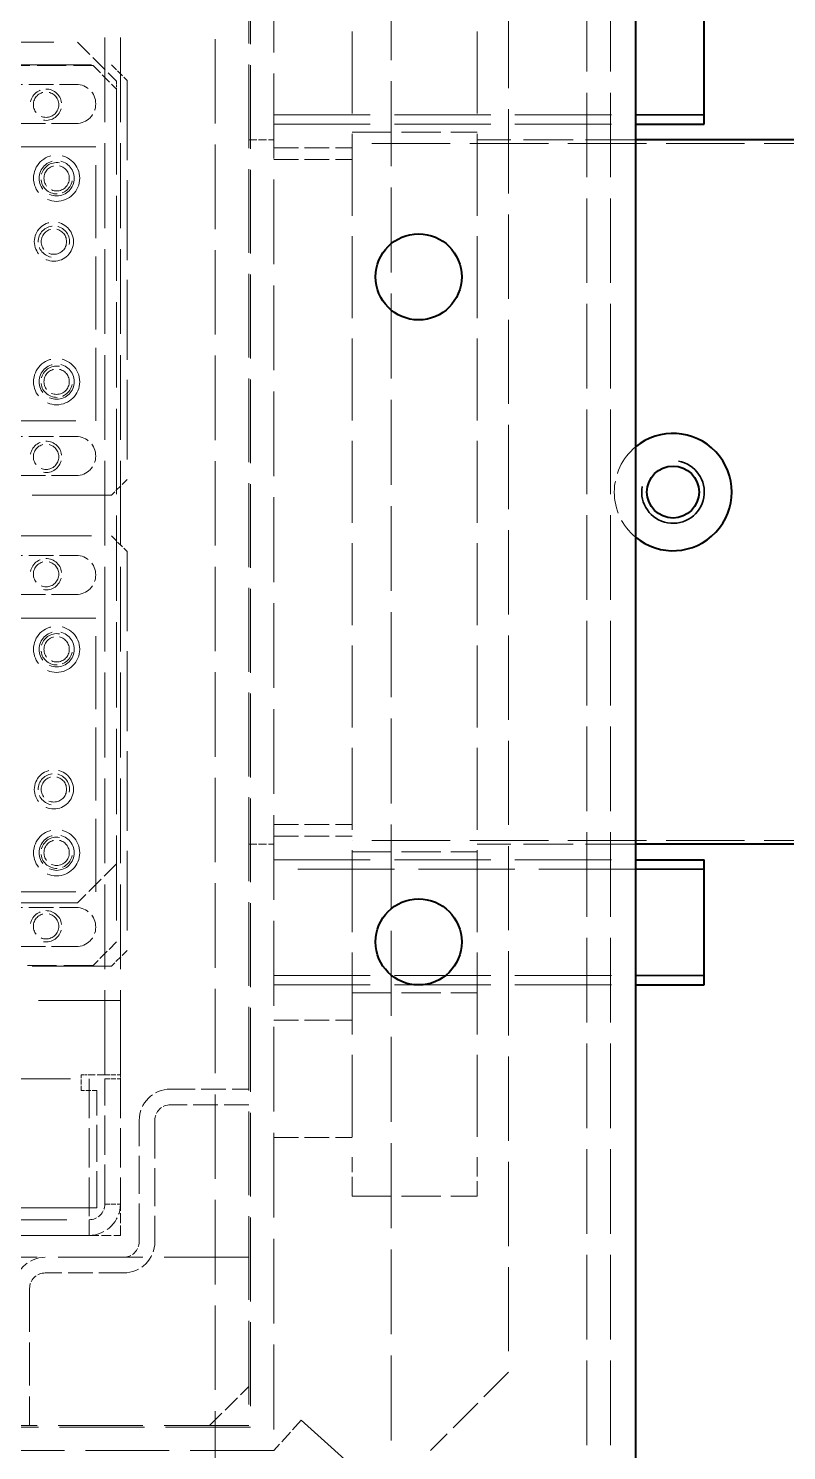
# Model space of a CAD drawing. Header units: millimetres. Extents: x 0 to 5945, y 0 to 4205.
# Drawn here: x 2087.5 to 2184.4, y 2318 to 2499.7 of the extents above; entities that cross this region are included whole.
import ezdxf

# ---------------------------------------------------------------- set-up
doc = ezdxf.new("R2010")
doc.units = ezdxf.units.MM
doc.header["$LTSCALE"] = 5
doc.linetypes.add('DASHED', pattern=[0.2067, 0.1654, -0.0413])
for name, color, linetype, lineweight in [('가려진 것(ISO)', 2, 'DASHED', 18), ('가시적인 것(ISO)', 3, 'Continuous', 40), ('가시적인 좁은 것(ISO)', 3, 'Continuous', 35)]:
    doc.layers.add(name, color=color, linetype=linetype, lineweight=lineweight)

msp = doc.modelspace()

# ---------------------------------------------------------------- linework, layer by layer
at = {"layer": '가려진 것(ISO)', "ltscale": 13.050315}
msp.add_line((2111.376, 2271.757), (2111.376, 2919.157), dxfattribs=at)
at = {"layer": '가려진 것(ISO)', "ltscale": 13.064468}
for p, q in [((2158.876, 2278.157), (2158.876, 2912.757)), ((2161.876, 2278.157), (2161.876, 2912.757))]:
    msp.add_line(p, q, dxfattribs=at)
at = {"layer": '가려진 것(ISO)', "ltscale": 13.016334}
msp.add_line((2148.876, 2892.957), (2148.876, 2327.957), dxfattribs=at)
at = {"layer": '가려진 것(ISO)', "ltscale": 13.097809}
msp.add_line((2118.876, 2872.957), (2118.876, 2317.957), dxfattribs=at)
at = {"layer": '가려진 것(ISO)', "ltscale": 12.956211}
msp.add_line((2115.876, 2869.957), (2115.876, 2320.957), dxfattribs=at)
at = {"layer": '가려진 것(ISO)', "ltscale": 12.946771}
msp.add_line((2115.676, 2869.757), (2115.676, 2321.157), dxfattribs=at)
at = {"layer": '가려진 것(ISO)', "ltscale": 13.09173}
for p, q in [((2097.276, 2365.957), (2097.276, 2812.457)), ((2099.276, 2365.957), (2099.276, 2812.457))]:
    msp.add_line(p, q, dxfattribs=at)
at = {"layer": '가려진 것(ISO)', "ltscale": 13.131522}
msp.add_line((2133.876, 2587.957), (2133.876, 2302.957), dxfattribs=at)
at = {"layer": '가려진 것(ISO)', "ltscale": 12.653046}
for p, q in [((2128.876, 2525.457), (2128.876, 2355.457)), ((2144.876, 2525.457), (2144.876, 2355.457)), ((2099.276, 2375.457), (1929.276, 2375.457))]:
    msp.add_line(p, q, dxfattribs=at)
at = {"layer": '가려진 것(ISO)', "ltscale": 14.513788}
for p, q in [((2063.776, 2497.957), (2093.776, 2497.957)), ((2093.776, 2387.957), (2063.776, 2387.957))]:
    msp.add_line(p, q, dxfattribs=at)
at = {"layer": '가려진 것(ISO)', "ltscale": 2.693548}
for p, q in [((2093.776, 2497.957), (2098.776, 2492.957)), ((2098.776, 2392.957), (2093.776, 2387.957)), ((2110.676, 2321.157), (2115.676, 2326.157))]:
    msp.add_line(p, q, dxfattribs=at)
at = {"layer": '가려진 것(ISO)', "ltscale": 12.256087}
for p, q in [((2060.126, 2495.057), (2098.126, 2495.057)), ((2098.126, 2440.057), (2060.126, 2440.057)), ((2060.126, 2434.857), (2098.126, 2434.857)), ((2098.126, 2379.857), (2060.126, 2379.857))]:
    msp.add_line(p, q, dxfattribs=at)
at = {"layer": '가려진 것(ISO)', "ltscale": 4.494984}
for p, q in [((2083.976, 2494.957), (2095.776, 2494.957)), ((2095.776, 2379.957), (2083.976, 2379.957))]:
    msp.add_line(p, q, dxfattribs=at)
at = {"layer": '가려진 것(ISO)', "ltscale": 1.616089}
for p, q in [((2095.776, 2494.957), (2098.776, 2491.957)), ((2098.776, 2382.957), (2095.776, 2379.957))]:
    msp.add_line(p, q, dxfattribs=at)
at = {"layer": '가려진 것(ISO)', "ltscale": 1.077359}
for p, q in [((2098.126, 2495.057), (2100.126, 2493.057)), ((2100.126, 2442.057), (2098.126, 2440.057)), ((2098.126, 2434.857), (2100.126, 2432.857)), ((2100.126, 2381.857), (2098.126, 2379.857))]:
    msp.add_line(p, q, dxfattribs=at)
at = {"layer": '가려진 것(ISO)', "ltscale": 3.809293}
for p, q in [((2083.626, 2492.557), (2093.626, 2492.557)), ((2093.626, 2487.557), (2083.626, 2487.557)), ((2118.876, 2484.457), (2128.876, 2484.457)), ((2118.876, 2482.957), (2128.876, 2482.957)), ((2083.626, 2447.557), (2093.626, 2447.557)), ((2093.626, 2442.557), (2083.626, 2442.557)), ((2083.626, 2432.357), (2093.626, 2432.357)), ((2093.626, 2427.357), (2083.626, 2427.357)), ((2118.876, 2397.957), (2128.876, 2397.957)), ((2118.876, 2396.457), (2128.876, 2396.457)), ((2083.626, 2387.357), (2093.626, 2387.357)), ((2093.626, 2382.357), (2083.626, 2382.357)), ((2118.876, 2372.957), (2128.876, 2372.957)), ((2105.676, 2364.157), (2115.676, 2364.157)), ((2115.676, 2362.157), (2105.676, 2362.157)), ((2118.876, 2357.957), (2128.876, 2357.957)), ((2099.676, 2340.657), (2089.676, 2340.657))]:
    msp.add_line(p, q, dxfattribs=at)
at = {"layer": '가려진 것(ISO)', "ltscale": 0.380839}
for p, q in [((2098.776, 2492.957), (2098.776, 2491.957)), ((2094.276, 2365.957), (2095.276, 2365.957))]:
    msp.add_line(p, q, dxfattribs=at)
at = {"layer": '가려진 것(ISO)', "ltscale": 13.183357}
msp.add_line((2098.776, 2491.957), (2098.776, 2382.957), dxfattribs=at)
at = {"layer": '가려진 것(ISO)', "ltscale": 12.33672}
for p, q in [((2100.126, 2493.057), (2100.126, 2442.057)), ((2100.126, 2432.857), (2100.126, 2381.857))]:
    msp.add_line(p, q, dxfattribs=at)
at = {"layer": '가려진 것(ISO)', "ltscale": 14.900823}
for p, q in [((2118.876, 2488.663), (2165.076, 2488.663)), ((2118.876, 2487.457), (2165.076, 2487.457)), ((2118.876, 2393.457), (2165.076, 2393.457)), ((2165.076, 2392.252), (2118.876, 2392.252)), ((2118.876, 2378.663), (2165.076, 2378.663)), ((2118.876, 2377.457), (2165.076, 2377.457))]:
    msp.add_line(p, q, dxfattribs=at)
at = {"layer": '가려진 것(ISO)', "ltscale": 6.094929}
for p, q in [((2128.876, 2486.457), (2144.876, 2486.457)), ((2128.876, 2394.457), (2144.876, 2394.457)), ((2128.876, 2376.457), (2144.876, 2376.457)), ((2095.276, 2365.457), (2095.276, 2349.457)), ((2097.276, 2349.457), (2097.276, 2365.457)), ((2099.276, 2365.457), (2099.276, 2349.457)), ((2128.876, 2350.457), (2144.876, 2350.457))]:
    msp.add_line(p, q, dxfattribs=at)
at = {"layer": '가려진 것(ISO)', "ltscale": 12.666578}
for p, q in [((2096.126, 2484.557), (1952.126, 2484.557)), ((2096.126, 2424.357), (1952.126, 2424.357))]:
    msp.add_line(p, q, dxfattribs=at)
at = {"layer": '가려진 것(ISO)', "ltscale": 11.288502}
for p, q in [((2096.126, 2449.557), (2096.126, 2484.557)), ((2096.126, 2389.357), (2096.126, 2424.357))]:
    msp.add_line(p, q, dxfattribs=at)
at = {"layer": '가려진 것(ISO)', "ltscale": 1.218906}
for p, q in [((2115.676, 2485.457), (2118.876, 2485.457)), ((2115.676, 2395.457), (2118.876, 2395.457))]:
    msp.add_line(p, q, dxfattribs=at)
at = {"layer": '가려진 것(ISO)', "ltscale": 12.130395}
for p, q in [((2204.097, 2485.007), (2128.876, 2485.007)), ((2204.097, 2395.907), (2128.876, 2395.907))]:
    msp.add_line(p, q, dxfattribs=at)
at = {"layer": '가려진 것(ISO)', "ltscale": 7.694874}
for p, q in [((2165.076, 2485.457), (2144.876, 2485.457)), ((2165.076, 2395.457), (2144.876, 2395.457))]:
    msp.add_line(p, q, dxfattribs=at)
at = {"layer": '가려진 것(ISO)', "ltscale": 12.302163}
for p, q in [((2007.126, 2449.557), (2096.126, 2449.557)), ((2007.126, 2389.357), (2096.126, 2389.357))]:
    msp.add_line(p, q, dxfattribs=at)
at = {"layer": '가려진 것(ISO)', "ltscale": 11.562652}
msp.add_line((2071.376, 2365.457), (2095.276, 2365.457), dxfattribs=at)
at = {"layer": '가려진 것(ISO)', "ltscale": 0.761779}
for p, q in [((2094.276, 2363.957), (2094.276, 2365.957)), ((2097.276, 2365.957), (2099.276, 2365.957)), ((2097.276, 2365.457), (2099.276, 2365.457)), ((2096.276, 2363.957), (2094.276, 2363.957)), ((2097.276, 2349.457), (2099.276, 2349.457))]:
    msp.add_line(p, q, dxfattribs=at)
at = {"layer": '가려진 것(ISO)', "ltscale": 1.196656}
msp.add_line((2097.276, 2365.957), (2095.276, 2365.957), dxfattribs=at)
at = {"layer": '가려진 것(ISO)', "ltscale": 0.19037}
msp.add_line((2099.276, 2365.457), (2099.276, 2365.957), dxfattribs=at)
at = {"layer": '가려진 것(ISO)', "ltscale": 5.71399}
msp.add_line((2096.276, 2348.957), (2096.276, 2363.957), dxfattribs=at)
at = {"layer": '가려진 것(ISO)', "ltscale": 5.904459}
for p, q in [((2101.676, 2344.657), (2101.676, 2360.157)), ((2103.676, 2360.157), (2103.676, 2344.657))]:
    msp.add_line(p, q, dxfattribs=at)
at = {"layer": '가려진 것(ISO)', "ltscale": 2.991791}
for p, q in [((2128.876, 2350.457), (2128.876, 2355.457)), ((2144.876, 2355.457), (2144.876, 2350.457))]:
    msp.add_line(p, q, dxfattribs=at)
at = {"layer": '가려진 것(ISO)', "ltscale": 13.263989}
msp.add_line((2096.276, 2348.957), (1931.776, 2348.957), dxfattribs=at)
at = {"layer": '가려진 것(ISO)', "ltscale": 2.393412}
msp.add_line((2095.276, 2345.457), (2095.276, 2349.457), dxfattribs=at)
at = {"layer": '가려진 것(ISO)', "ltscale": 1.523657}
for p, q in [((2099.276, 2345.457), (2099.276, 2349.457)), ((2095.276, 2345.457), (2099.276, 2345.457))]:
    msp.add_line(p, q, dxfattribs=at)
at = {"layer": '가려진 것(ISO)', "ltscale": 13.868731}
for p, q in [((2009.276, 2347.457), (2095.276, 2347.457)), ((2095.276, 2345.457), (2009.276, 2345.457))]:
    msp.add_line(p, q, dxfattribs=at)
at = {"layer": '가려진 것(ISO)', "ltscale": 13.086061}
for p, q in [((2115.676, 2342.657), (1507.076, 2342.657)), ((2115.676, 2321.157), (1507.076, 2321.157))]:
    msp.add_line(p, q, dxfattribs=at)
at = {"layer": '가려진 것(ISO)', "ltscale": 6.666338}
msp.add_line((2087.676, 2338.657), (2087.676, 2321.157), dxfattribs=at)
at = {"layer": '가려진 것(ISO)', "ltscale": 5.387196}
msp.add_line((2148.876, 2327.957), (2138.876, 2317.957), dxfattribs=at)
at = {"layer": '가려진 것(ISO)', "ltscale": 13.094662}
msp.add_line((2115.876, 2320.957), (1506.876, 2320.957), dxfattribs=at)
at = {"layer": '가려진 것(ISO)', "ltscale": 1.993861}
msp.add_line((2122.381, 2321.845), (2118.876, 2317.957), dxfattribs=at)
at = {"layer": '가려진 것(ISO)', "ltscale": 13.904486}
msp.add_line((2122.381, 2321.845), (2165.076, 2283.359), dxfattribs=at)
at = {"layer": '가려진 것(ISO)', "ltscale": 12.936202}
msp.add_line((2118.876, 2317.957), (1503.876, 2317.957), dxfattribs=at)
at = {"layer": '가려진 것(ISO)', "ltscale": 3.879783}
for centre in [(2089.776, 2489.957), (2091.126, 2480.557), (2090.776, 2472.457), (2091.126, 2454.557), (2089.776, 2444.957), (2089.776, 2429.957), (2091.126, 2420.357), (2090.776, 2402.457), (2091.126, 2394.357), (2089.776, 2384.957)]:
    msp.add_circle(centre, 1.621, dxfattribs=at)
at = {"layer": '가려진 것(ISO)', "ltscale": 7.060761}
for centre in [(2091.126, 2480.557), (2091.126, 2454.557), (2091.126, 2420.357), (2091.126, 2394.357)]:
    msp.add_circle(centre, 2.95, dxfattribs=at)
at = {"layer": '가려진 것(ISO)', "ltscale": 5.385303}
for centre in [(2091.126, 2480.557), (2091.126, 2454.557), (2091.126, 2420.357), (2091.126, 2394.357)]:
    msp.add_circle(centre, 2.25, dxfattribs=at)
at = {"layer": '가려진 것(ISO)', "ltscale": 5.983681}
for centre in [(2090.776, 2472.457), (2090.776, 2402.457)]:
    msp.add_circle(centre, 2.5, dxfattribs=at)
at = {"layer": '가려진 것(ISO)', "ltscale": 3.590168}
for centre, start, end in [((2089.776, 2489.957), 260, 170), ((2091.126, 2480.557), 80, 350), ((2090.776, 2472.457), 350, 260), ((2091.126, 2454.557), 80, 350), ((2089.776, 2444.957), 260, 170), ((2089.776, 2429.957), 260, 170), ((2091.126, 2420.357), 80, 350), ((2090.776, 2402.457), 350, 260), ((2091.126, 2394.357), 80, 350), ((2089.776, 2384.957), 260, 170)]:
    msp.add_arc(centre, 2, start, end, dxfattribs=at)
at = {"layer": '가려진 것(ISO)', "ltscale": 2.991791}
for centre in [(2093.626, 2490.057), (2093.626, 2445.057), (2093.626, 2429.857), (2093.626, 2384.857)]:
    msp.add_arc(centre, 2.5, 270, 90, dxfattribs=at)
at = {"layer": '가려진 것(ISO)', "ltscale": 5.007146}
msp.add_arc((2169.876, 2440.457), 7.5, 129.79182, 230.20818, dxfattribs=at)
at = {"layer": '가려진 것(ISO)', "ltscale": 2.393412}
for centre, start, end in [((2105.676, 2360.157), 90, 180), ((2095.276, 2349.457), 270, 0), ((2099.676, 2344.657), 270, 0), ((2089.676, 2338.657), 90, 180)]:
    msp.add_arc(centre, 4, start, end, dxfattribs=at)
at = {"layer": '가려진 것(ISO)', "ltscale": 1.196656}
for centre, start, end in [((2105.676, 2360.157), 90, 180), ((2095.276, 2349.457), 270, 0), ((2099.676, 2344.657), 270, 0), ((2089.676, 2338.657), 90, 180)]:
    msp.add_arc(centre, 2, start, end, dxfattribs=at)
at = {"layer": '가시적인 것(ISO)'}
for p, q in [((2165.076, 2912.757), (2165.076, 2278.157)), ((2173.876, 2487.457), (2173.876, 2503.457)), ((2165.076, 2487.457), (2173.876, 2487.457)), ((2204.876, 2485.457), (2165.076, 2485.457)), ((2204.876, 2395.457), (2165.076, 2395.457)), ((2165.076, 2393.457), (2173.876, 2393.457)), ((2173.876, 2377.457), (2173.876, 2393.457)), ((2165.076, 2377.457), (2173.876, 2377.457))]:
    msp.add_line(p, q, dxfattribs=at)
for centre, radius in [((2137.376, 2467.957), 5.5), ((2169.876, 2440.457), 3.323), ((2137.376, 2382.957), 5.5)]:
    msp.add_circle(centre, radius, dxfattribs=at)
msp.add_arc((2169.876, 2440.457), 7.5, 230.20818, 129.79182, dxfattribs=at)
at = {"layer": '가시적인 좁은 것(ISO)'}
for p, q in [((2165.076, 2488.663), (2173.876, 2488.663)), ((2173.876, 2392.252), (2165.076, 2392.252)), ((2165.076, 2378.663), (2173.876, 2378.663))]:
    msp.add_line(p, q, dxfattribs=at)
msp.add_arc((2169.876, 2440.457), 4, 170, 80, dxfattribs=at)

doc.saveas('drawing.dxf')
